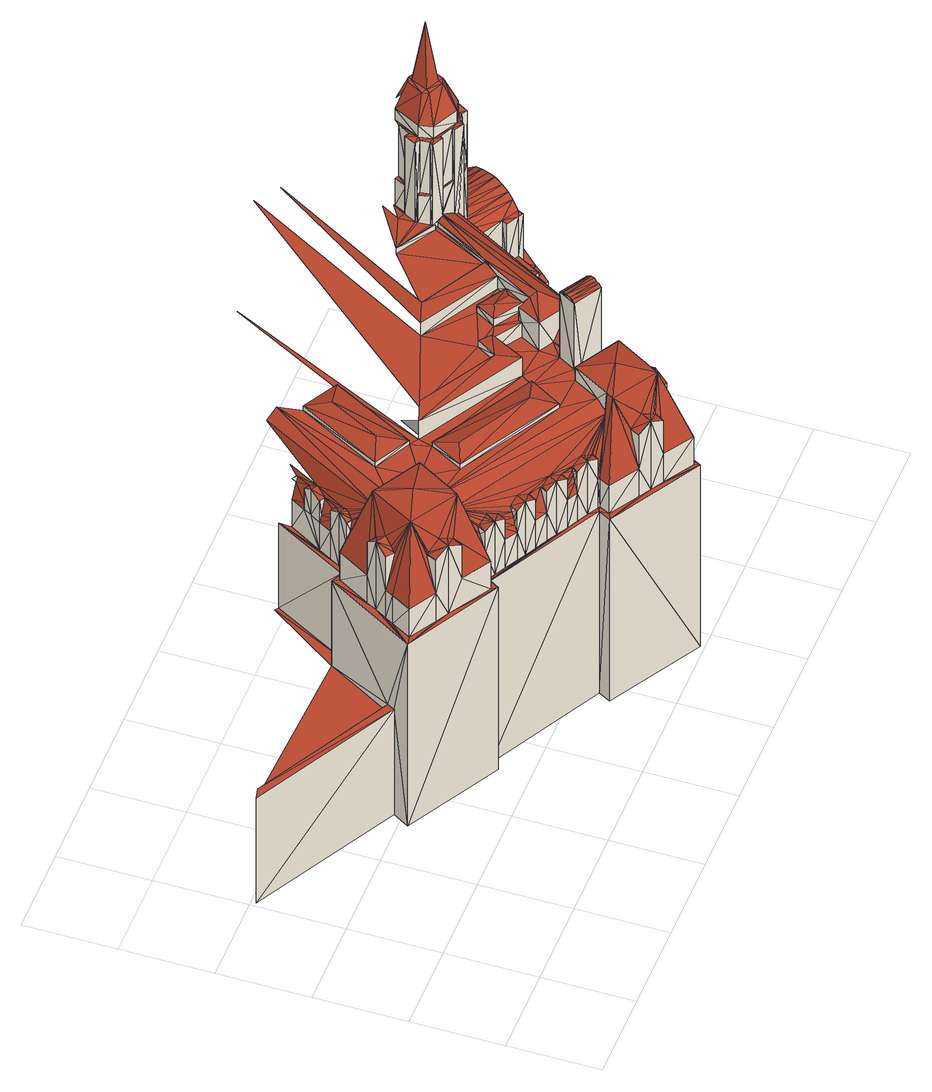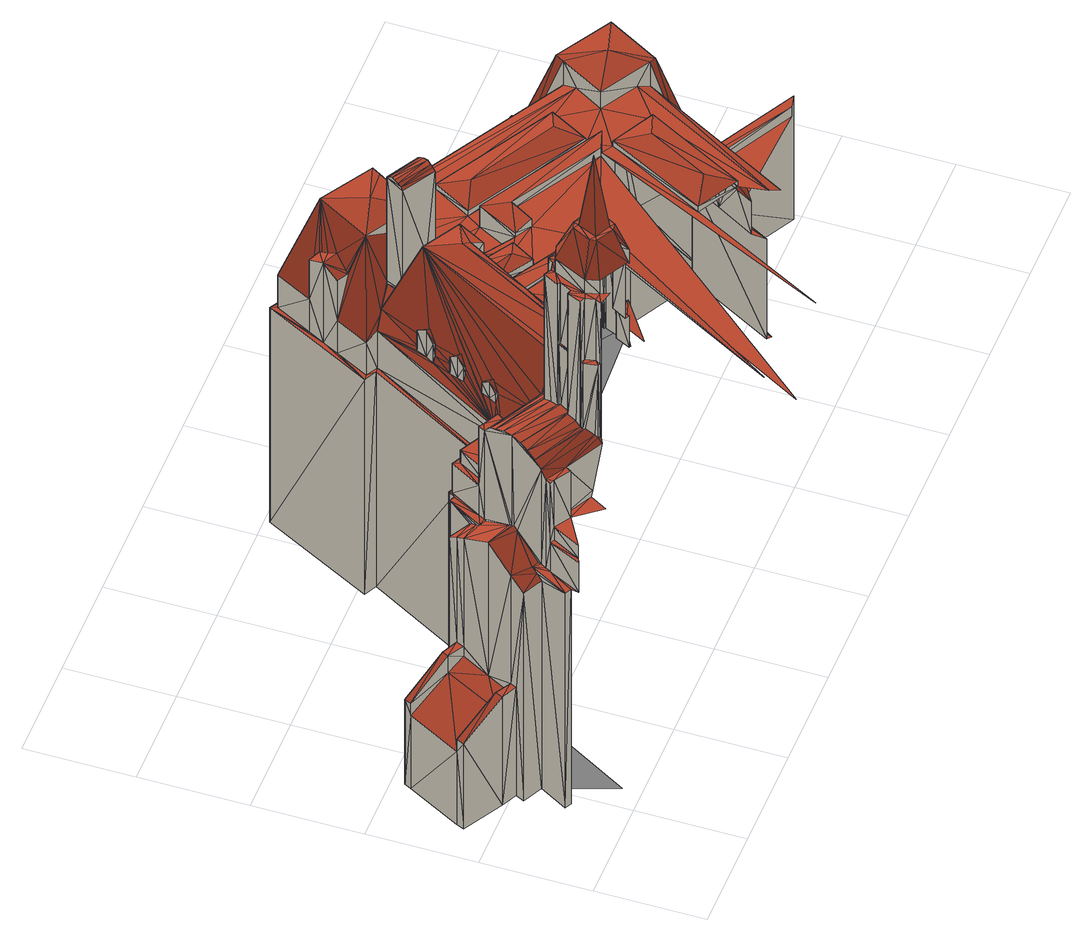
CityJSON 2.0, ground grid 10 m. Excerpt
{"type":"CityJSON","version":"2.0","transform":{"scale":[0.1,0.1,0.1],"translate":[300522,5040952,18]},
"CityObjects":{
"building1":{"type":"Building","geometry":[{"type":"MultiSurface","lod":"2","boundaries":[[[0,1,2]],[[0,3,1]],[[4,5,3]],[[0,2,6]],[[7,3,0]],[[7,4,3]],[[8,5,4]],[[0,9,10]],[[0,6,9]],[[11,10,12]],[[7,0,10]],[[13,12,10]],[[11,12,14]],[[15,14,12]],[[16,10,11]],[[17,11,14]],[[15,12,13]],[[18,13,10]],[[19,17,14]],[[20,10,16]],[[21,10,9]],[[19,14,15]],[[16,11,17]],[[22,16,17]],[[19,22,17]],[[23,9,6]],[[24,15,25]],[[26,7,10]],[[27,25,15]],[[18,15,13]],[[28,29,22]],[[30,24,25]],[[24,19,15]],[[31,22,29]],[[20,16,22]],[[27,30,25]],[[19,28,22]],[[27,15,18]],[[30,19,24]],[[28,31,29]],[[32,19,30]],[[21,18,10]],[[19,33,28]],[[27,32,30]],[[31,20,22]],[[8,4,7]],[[26,10,20]],[[34,33,19]],[[34,28,33]],[[34,31,28]],[[35,19,32]],[[35,32,27]],[[36,27,18]],[[37,34,19]],[[38,20,31]],[[37,31,34]],[[39,27,36]],[[40,38,31]],[[38,41,20]],[[42,35,27]],[[43,27,39]],[[44,40,31]],[[21,9,45]],[[44,31,37]],[[43,42,27]],[[46,38,40]],[[23,45,9]],[[43,39,36]],[[47,19,35]],[[48,37,19]],[[44,46,40]],[[49,36,18]],[[26,20,41]],[[26,8,7]],[[47,35,42]],[[50,41,38]],[[48,38,46]],[[51,43,36]],[[48,44,37]],[[47,52,19]],[[52,48,19]],[[47,42,43]],[[48,46,44]],[[21,49,18]],[[51,36,49]],[[48,53,38]],[[50,26,41]],[[51,47,43]],[[53,50,38]],[[52,54,48]],[[55,51,49]],[[56,52,47]],[[57,47,51]],[[58,49,21]],[[23,21,45]],[[57,56,47]],[[57,51,55]],[[58,55,49]],[[58,21,23]],[[59,53,48]],[[60,8,26]],[[54,59,48]],[[60,26,50]],[[59,50,53]],[[57,61,56]],[[54,62,59]],[[63,61,57]],[[64,62,54]],[[63,57,55]],[[58,65,55]],[[63,55,65]],[[60,66,8]],[[59,67,50]],[[67,60,50]],[[68,61,63]],[[69,59,62]],[[70,56,61]],[[68,63,71]],[[72,65,58]],[[73,69,62]],[[74,71,63]],[[72,63,65]],[[75,61,68]],[[76,67,59]],[[76,60,67]],[[75,68,71]],[[77,61,75]],[[69,76,59]],[[78,73,62]],[[77,75,71]],[[79,78,62]],[[80,54,52]],[[74,77,71]],[[81,61,77]],[[74,63,72]],[[73,82,69]],[[80,52,56]],[[83,79,62]],[[84,60,76]],[[78,82,73]],[[85,69,82]],[[84,76,69]],[[86,61,81]],[[79,82,78]],[[87,83,62]],[[88,72,58]],[[79,85,82]],[[74,81,77]],[[89,61,86]],[[85,84,69]],[[90,87,62]],[[80,64,54]],[[91,61,89]],[[86,81,74]],[[92,74,72]],[[80,56,70]],[[83,85,79]],[[93,61,91]],[[89,86,74]],[[87,85,83]],[[91,89,74]],[[94,74,92]],[[92,72,88]],[[95,88,58]],[[96,84,85]],[[90,85,87]],[[93,91,74]],[[93,74,94]],[[96,97,84]],[[98,96,85]],[[99,61,93]],[[100,94,92]],[[101,85,90]],[[102,8,66]],[[101,98,85]],[[103,90,62]],[[104,94,100]],[[105,95,58]],[[106,92,88]],[[107,94,104]],[[80,108,64]],[[109,61,99]],[[110,96,98]],[[93,94,107]],[[106,100,92]],[[80,70,108]],[[111,110,98]],[[112,66,60]],[[101,111,98]],[[106,88,95]],[[113,104,100]],[[114,97,96]],[[115,61,109]],[[108,116,64]],[[117,96,110]],[[118,105,58]],[[119,107,104]],[[113,100,106]],[[120,108,70]],[[121,60,84]],[[122,101,90]],[[99,93,107]],[[123,110,111]],[[119,104,113]],[[113,106,124]],[[117,114,96]],[[125,111,101]],[[99,107,119]],[[119,113,124]],[[123,117,110]],[[126,124,106]],[[105,106,95]],[[127,58,23]],[[99,119,124]],[[109,99,124]],[[125,123,111]],[[128,118,58]],[[126,106,105]],[[126,109,124]],[[123,129,117]],[[121,84,97]],[[122,125,101]],[[103,122,90]],[[125,129,123]],[[130,117,129]],[[130,114,117]],[[122,129,125]],[[131,61,115]],[[132,129,122]],[[115,109,126]],[[133,126,105]],[[134,62,64]],[[132,130,129]],[[135,128,58]],[[121,97,114]],[[136,114,130]],[[137,126,133]],[[133,105,118]],[[103,132,122]],[[138,115,126]],[[138,126,137]],[[139,130,132]],[[112,102,66]],[[140,135,58]],[[141,70,61]],[[142,137,133]],[[121,112,60]],[[139,136,130]],[[143,132,103]],[[144,137,142]],[[145,108,120]],[[146,116,108]],[[147,114,136]],[[148,133,118]],[[143,139,132]],[[148,142,133]],[[144,138,137]],[[149,136,139]],[[150,103,62]],[[143,149,139]],[[151,140,58]],[[152,153,116]],[[145,120,154]],[[148,118,128]],[[155,144,142]],[[156,136,149]],[[121,114,147]],[[134,64,116]],[[155,142,148]],[[157,138,144]],[[131,115,138]],[[158,143,103]],[[159,149,143]],[[155,148,160]],[[161,151,58]],[[156,147,136]],[[145,146,108]],[[162,160,148]],[[135,148,128]],[[157,144,155]],[[159,156,149]],[[163,120,70]],[[164,165,154]],[[157,155,160]],[[162,157,160]],[[152,166,153]],[[162,148,135]],[[167,159,143]],[[165,145,154]],[[131,138,157]],[[158,167,143]],[[152,116,146]],[[127,161,58]],[[168,158,103]],[[127,23,169]],[[167,170,159]],[[158,170,167]],[[171,116,153]],[[131,157,162]],[[141,61,131]],[[172,162,135]],[[173,162,172]],[[172,135,140]],[[174,154,120]],[[175,131,162]],[[175,162,173]],[[134,150,62]],[[176,173,172]],[[177,146,145]],[[178,153,166]],[[179,173,176]],[[180,172,140]],[[181,173,179]],[[181,175,173]],[[182,176,172]],[[183,164,154]],[[184,179,176]],[[180,140,151]],[[185,131,175]],[[182,172,180]],[[186,181,179]],[[184,176,182]],[[187,175,181]],[[182,180,188]],[[186,179,184]],[[189,23,6]],[[184,182,188]],[[190,166,152]],[[187,181,186]],[[185,175,187]],[[186,184,188]],[[191,188,180]],[[161,180,151]],[[187,186,188]],[[192,131,185]],[[185,187,188]],[[191,185,188]],[[183,165,164]],[[191,180,161]],[[178,171,153]],[[169,193,194]],[[171,134,116]],[[195,127,194]],[[196,163,70]],[[127,169,194]],[[192,185,191]],[[196,70,141]],[[197,191,161]],[[198,152,146]],[[199,161,127]],[[200,195,201]],[[202,192,191]],[[200,127,195]],[[203,191,197]],[[197,161,199]],[[204,146,177]],[[190,178,166]],[[205,202,191]],[[174,120,163]],[[174,183,154]],[[206,195,194]],[[207,200,201]],[[208,145,165]],[[209,191,203]],[[200,199,127]],[[210,205,191]],[[141,131,192]],[[209,210,191]],[[200,197,199]],[[211,201,195]],[[207,197,200]],[[212,203,197]],[[209,203,212]],[[213,177,145]],[[214,207,201]],[[213,215,177]],[[198,190,152]],[[211,195,206]],[[141,192,202]],[[216,206,194]],[[141,197,207]],[[141,202,205]],[[217,194,193]],[[211,214,201]],[[141,212,197]],[[141,205,210]],[[141,209,212]],[[141,210,209]],[[217,193,169]],[[218,219,215]],[[220,165,183]],[[221,207,214]],[[198,146,204]],[[222,211,223]],[[224,223,211]],[[216,211,206]],[[221,141,207]],[[222,214,211]],[[198,178,190]],[[225,222,223]],[[226,227,219]],[[225,223,224]],[[224,211,216]],[[228,214,222]],[[229,216,194]],[[225,228,222]],[[220,208,165]],[[230,214,228]],[[230,228,225]],[[231,225,224]],[[232,224,216]],[[213,145,208]],[[198,204,171]],[[230,225,231]],[[196,141,221]],[[232,216,233]],[[234,224,232]],[[235,231,224]],[[220,174,163]],[[220,183,174]],[[229,194,217]],[[236,224,234]],[[237,218,215]],[[237,215,213]],[[236,235,224]],[[235,230,231]],[[238,221,214]],[[189,169,23]],[[239,214,230]],[[236,234,232]],[[229,233,216]],[[240,163,196]],[[236,241,235]],[[242,196,221]],[[218,226,219]],[[243,232,233]],[[220,163,208]],[[239,230,235]],[[239,236,232]],[[240,208,163]],[[239,235,241]],[[239,238,214]],[[239,241,236]],[[244,227,226]],[[238,242,221]],[[243,239,232]],[[245,204,177]],[[243,233,246]],[[229,246,233]],[[242,240,196]],[[244,247,227]],[[248,217,169]],[[249,208,240]],[[250,240,242]],[[251,239,243]],[[251,243,246]],[[252,246,229]],[[253,213,208]],[[244,226,218]],[[254,239,255]],[[250,249,240]],[[256,239,254]],[[257,238,239]],[[251,255,239]],[[257,242,238]],[[253,208,249]],[[258,218,237]],[[259,239,256]],[[260,237,213]],[[261,244,218]],[[254,255,262]],[[251,246,252]],[[263,249,250]],[[257,250,242]],[[256,254,262]],[[263,264,249]],[[265,264,266]],[[267,262,255]],[[258,261,218]],[[268,252,229]],[[257,239,259]],[[269,249,264]],[[267,255,251]],[[270,264,265]],[[271,265,272]],[[273,256,262]],[[258,237,260]],[[260,213,274]],[[275,263,250]],[[276,266,264]],[[277,213,253]],[[269,264,270]],[[278,229,217]],[[270,265,271]],[[273,262,267]],[[258,244,261]],[[276,264,263]],[[269,253,249]],[[277,274,213]],[[279,265,266]],[[273,259,256]],[[273,267,251]],[[268,251,252]],[[280,272,265]],[[275,250,281]],[[258,260,244]],[[282,281,250]],[[257,282,250]],[[273,251,268]],[[282,263,275]],[[283,253,269]],[[279,266,276]],[[284,271,272]],[[273,285,259]],[[276,263,282]],[[285,257,259]],[[286,244,260]],[[280,265,279]],[[287,270,271]],[[287,269,270]],[[273,288,285]],[[289,272,280]],[[278,268,229]],[[288,257,285]],[[282,275,281]],[[290,257,288]],[[291,282,292]],[[293,253,283]],[[284,272,289]],[[293,277,253]],[[294,273,268]],[[295,283,269]],[[296,247,244]],[[297,288,273]],[[280,279,276]],[[298,260,274]],[[294,257,290]],[[297,290,288]],[[287,271,284]],[[299,274,277]],[[293,300,277]],[[301,282,257]],[[302,276,282]],[[301,292,282]],[[302,282,291]],[[297,273,294]],[[294,268,303]],[[304,291,292]],[[287,280,276]],[[298,277,300]],[[297,294,290]],[[295,269,287]],[[296,244,286]],[[284,289,280]],[[298,286,260]],[[305,293,283]],[[302,305,283]],[[306,217,248]],[[295,287,276]],[[295,302,283]],[[287,284,280]],[[304,307,291]],[[302,291,307]],[[298,274,299]],[[295,276,302]],[[304,292,301]],[[298,299,277]],[[278,217,306]],[[308,298,300]],[[309,300,293]],[[310,257,294]],[[302,293,305]],[[304,302,307]],[[278,303,268]],[[310,301,257]],[[189,248,169]],[[311,286,298]],[[312,308,300]],[[313,286,314]],[[310,294,303]],[[315,316,247]],[[317,304,301]],[[309,293,302]],[[318,314,286]],[[309,302,304]],[[308,311,298]],[[309,319,300]],[[319,312,300]],[[320,227,247]],[[318,286,311]],[[321,313,314]],[[313,296,286]],[[322,311,308]],[[310,317,301]],[[323,321,314]],[[310,303,324]],[[315,325,316]],[[312,322,308]],[[278,324,303]],[[310,326,317]],[[323,314,318]],[[318,311,322]],[[324,327,326]],[[328,247,296]],[[310,324,326]],[[329,304,317]],[[323,322,312]],[[306,248,327]],[[323,318,322]],[[330,309,304]],[[278,327,324]],[[331,321,323]],[[278,306,327]],[[332,313,321]],[[332,296,313]],[[333,334,325]],[[332,323,312]],[[315,247,328]],[[332,321,331]],[[330,304,329]],[[335,329,317]],[[332,331,323]],[[332,336,296]],[[337,312,319]],[[338,335,317]],[[315,332,312]],[[328,296,336]],[[339,338,317]],[[340,341,329]],[[342,325,315]],[[340,329,335]],[[330,329,341]],[[343,341,340]],[[337,315,312]],[[338,340,335]],[[344,330,341]],[[328,336,332]],[[342,333,325]],[[343,344,341]],[[345,309,330]],[[343,340,338]],[[346,317,326]],[[315,328,332]],[[347,326,327]],[[333,348,334]],[[349,316,325]],[[350,330,344]],[[347,327,248]],[[350,344,343]],[[351,343,338]],[[350,352,330]],[[353,319,309]],[[351,350,343]],[[351,338,339]],[[351,352,350]],[[339,354,352]],[[351,339,352]],[[349,325,334]],[[355,330,352]],[[337,342,315]],[[356,352,354]],[[357,339,317]],[[345,330,355]],[[356,355,352]],[[358,337,319]],[[357,309,345]],[[359,360,355]],[[359,355,356]],[[361,362,309]],[[345,355,360]],[[363,309,362]],[[364,360,359]],[[365,359,356]],[[366,345,360]],[[364,366,360]],[[364,359,365]],[[357,354,339]],[[367,345,366]],[[357,361,309]],[[367,366,364]],[[368,364,365]],[[367,369,345]],[[368,367,364]],[[368,365,370]],[[371,342,337]],[[372,333,342]],[[357,356,354]],[[373,326,347]],[[368,369,367]],[[368,370,369]],[[347,248,189]],[[357,317,346]],[[346,326,373]],[[374,348,333]],[[375,309,363]],[[376,358,319]],[[374,377,348]],[[353,376,319]],[[357,365,356]],[[378,353,309]],[[357,345,369]],[[357,370,365]],[[379,378,309]],[[357,369,370]],[[372,374,333]],[[380,379,309]],[[371,372,342]],[[381,382,362]],[[381,362,361]],[[383,377,374]],[[383,384,377]],[[384,385,377]],[[375,380,309]],[[385,386,377]],[[363,362,382]],[[386,387,377]],[[358,371,337]],[[387,388,377]],[[389,382,381]],[[390,363,382]],[[391,381,361]],[[389,390,382]],[[389,381,391]],[[392,363,390]],[[393,377,388]],[[392,390,389]],[[392,394,363]],[[357,391,361]],[[395,389,391]],[[395,392,389]],[[395,391,396]],[[397,386,385]],[[398,383,374]],[[398,384,383]],[[397,399,386]],[[400,397,385]],[[400,384,401]],[[402,385,384]],[[398,374,403]],[[395,394,392]],[[400,402,384]],[[400,385,402]],[[404,386,399]],[[404,387,386]],[[395,396,394]],[[405,404,399]],[[406,399,397]],[[407,387,404]],[[406,397,400]],[[405,408,387]],[[409,400,401]],[[372,403,374]],[[357,396,391]],[[405,407,404]],[[405,387,407]],[[372,398,403]],[[410,405,399]],[[409,406,400]],[[411,408,405]],[[358,401,384]],[[371,398,372]],[[406,410,399]],[[358,384,398]],[[411,405,410]],[[409,410,406]],[[412,409,401]],[[413,394,396]],[[414,387,408]],[[409,411,410]],[[358,398,371]],[[414,388,387]],[[415,408,411]],[[412,411,409]],[[416,412,401]],[[416,401,358]],[[413,396,357]],[[415,417,408]],[[417,414,408]],[[412,415,411]],[[375,363,394]],[[418,419,412]],[[420,357,346]],[[412,419,415]],[[421,416,358]],[[422,412,416]],[[421,358,376]],[[423,413,357]],[[423,357,420]],[[422,416,421]],[[424,414,417]],[[424,425,414]],[[426,417,415]],[[422,421,427]],[[428,388,414]],[[426,424,417]],[[429,419,418]],[[430,347,189]],[[426,431,424]],[[375,394,413]],[[432,421,376]],[[432,376,353]],[[433,412,422]],[[432,427,421]],[[434,414,425]],[[434,425,424]],[[433,422,427]],[[435,373,347]],[[436,418,412]],[[437,426,415]],[[438,415,419]],[[439,424,431]],[[429,440,419]],[[441,353,378]],[[437,431,426]],[[432,353,441]],[[434,428,414]],[[442,427,432]],[[443,434,424]],[[444,346,373]],[[433,427,442]],[[439,443,424]],[[445,420,346]],[[438,419,440]],[[432,378,446]],[[436,412,433]],[[432,441,378]],[[447,429,418]],[[448,413,423]],[[437,439,431]],[[430,189,449]],[[433,432,446]],[[445,423,420]],[[450,437,415]],[[433,442,432]],[[451,440,429]],[[452,446,378]],[[453,449,189]],[[435,347,430]],[[454,418,436]],[[452,433,446]],[[452,378,379]],[[438,450,415]],[[454,447,418]],[[455,375,413]],[[380,456,379]],[[452,379,456]],[[447,451,429]],[[436,433,452]],[[457,440,451]],[[458,373,435]],[[459,452,456]],[[460,456,380]],[[461,438,440]],[[459,456,462]],[[460,462,456]],[[463,459,462]],[[464,452,459]],[[463,462,460]],[[444,445,346]],[[444,373,458]],[[465,460,380]],[[464,436,452]],[[466,459,463]],[[457,461,440]],[[453,430,449]],[[464,459,466]],[[448,423,445]],[[465,463,460]],[[467,451,447]],[[468,455,413]],[[435,430,453]],[[467,469,451]],[[469,457,451]],[[468,413,448]],[[470,466,463]],[[471,447,454]],[[472,454,436]],[[473,464,466]],[[474,453,189]],[[472,436,464]],[[475,463,465]],[[476,435,453]],[[471,467,447]],[[477,380,375]],[[478,461,457]],[[479,470,463]],[[480,471,454]],[[473,466,470]],[[477,465,380]],[[479,463,475]],[[476,453,481]],[[476,458,435]],[[472,464,473]],[[480,454,472]],[[482,375,455]],[[483,469,467]],[[484,481,453]],[[483,457,469]],[[483,478,457]],[[485,473,470]],[[485,470,479]],[[486,476,481]],[[486,458,476]],[[487,467,471]],[[488,479,475]],[[489,472,473]],[[490,479,488]],[[489,473,485]],[[485,479,490]],[[491,490,488]],[[486,481,484]],[[491,485,490]],[[489,485,491]],[[492,493,478]],[[487,483,467]],[[477,375,482]],[[482,455,468]],[[492,478,483]],[[494,489,491]],[[495,448,445]],[[496,486,484]],[[497,472,489]],[[496,484,498]],[[499,445,444]],[[499,444,458]],[[474,484,453]],[[500,471,480]],[[501,475,465]],[[502,480,472]],[[503,468,448]],[[504,458,486]],[[487,492,483]],[[505,489,494]],[[497,506,472]],[[477,468,507]],[[500,487,471]],[[497,489,505]],[[477,482,468]],[[504,486,496]],[[508,507,468]],[[509,493,492]],[[502,472,506]],[[503,448,495]],[[501,465,477]],[[510,511,506]],[[474,498,484]],[[497,510,506]],[[512,488,475]],[[508,477,507]],[[499,495,445]],[[513,510,514]],[[505,514,510]],[[515,496,498]],[[505,513,514]],[[497,505,510]],[[512,491,488]],[[500,492,487]],[[516,506,511]],[[499,458,504]],[[517,511,510]],[[508,468,503]],[[500,480,502]],[[518,510,513]],[[512,494,491]],[[516,511,517]],[[516,502,506]],[[518,517,510]],[[500,509,492]],[[518,513,519]],[[515,498,474]],[[520,477,508]],[[521,508,503]],[[499,503,495]],[[522,496,515]],[[518,516,517]],[[521,503,499]],[[523,504,496]],[[518,519,524]],[[525,496,522]],[[526,516,518]],[[526,502,516]],[[527,524,519]],[[527,518,524]],[[528,505,494]],[[520,508,521]],[[500,502,529]],[[526,518,527]],[[500,529,509]],[[512,475,501]],[[520,521,499]],[[530,499,504]],[[501,477,520]],[[523,496,525]],[[531,474,189]],[[532,502,526]],[[533,529,502]],[[520,499,530]],[[534,513,505]],[[535,526,527]],[[536,537,529]],[[532,533,502]],[[523,530,504]],[[535,527,538]],[[535,532,526]],[[534,519,513]],[[536,529,533]],[[532,539,533]],[[539,540,533]],[[541,539,532]],[[523,542,530]],[[528,494,512]],[[543,515,474]],[[544,540,539]],[[543,522,515]],[[545,533,540]],[[535,541,532]],[[544,539,541]],[[535,538,546]],[[546,547,541]],[[544,541,547]],[[535,546,541]],[[546,548,547]],[[536,533,545]],[[544,547,548]],[[544,549,540]],[[549,545,540]],[[550,545,551]],[[544,548,549]],[[548,552,549]],[[553,527,519]],[[536,545,550]],[[549,551,545]],[[554,550,551]],[[555,520,530]],[[552,556,549]],[[549,554,551]],[[557,525,522]],[[555,530,542]],[[556,554,549]],[[558,550,554]],[[543,474,559]],[[534,505,528]],[[534,501,520]],[[555,542,523]],[[560,559,474]],[[528,512,501]],[[557,522,543]],[[561,523,525]],[[562,538,527]],[[562,546,538]],[[563,520,555]],[[534,528,501]],[[534,520,563]],[[564,543,559]],[[553,519,534]],[[561,525,557]],[[531,189,565]],[[557,543,564]],[[564,559,560]],[[561,555,523]],[[566,554,556]],[[567,548,546]],[[567,552,548]],[[566,558,554]],[[568,556,552]],[[562,527,553]],[[569,557,564]],[[566,570,558]],[[561,557,569]],[[571,564,560]],[[572,534,563]],[[573,574,570]],[[531,560,474]],[[575,569,564]],[[571,560,576]],[[575,577,569]],[[567,546,562]],[[575,564,571]],[[578,563,555]],[[579,580,574]],[[578,555,561]],[[566,573,570]],[[568,566,556]],[[578,572,563]],[[581,561,569]],[[581,569,577]],[[575,582,577]],[[568,534,572]],[[568,552,567]],[[579,574,573]],[[578,583,572]],[[568,572,583]],[[568,553,534]],[[581,577,582]],[[578,561,581]],[[568,562,553]],[[584,573,566]],[[585,576,560]],[[584,579,573]],[[586,583,587]],[[588,571,576]],[[568,583,586]],[[589,587,583]],[[568,567,562]],[[590,575,571]],[[591,584,566]],[[590,582,575]],[[591,579,584]],[[592,583,578]],[[593,566,568]],[[593,591,566]],[[592,589,583]],[[589,586,587]],[[591,594,579]],[[585,560,531]],[[593,568,586]],[[588,576,595]],[[589,596,586]],[[593,586,596]],[[592,578,581]],[[597,581,582]],[[598,595,576]],[[590,571,588]],[[599,596,589]],[[600,593,596]],[[601,591,593]],[[601,594,591]],[[600,602,594]],[[590,603,582]],[[601,593,600]],[[600,596,599]],[[601,600,594]],[[604,579,594]],[[592,605,589]],[[592,581,606]],[[606,581,607]],[[608,576,585]],[[609,594,602]],[[609,602,600]],[[597,607,581]],[[603,588,595]],[[610,589,605]],[[610,599,589]],[[590,588,603]],[[603,595,598]],[[611,612,605]],[[613,600,599]],[[611,531,612]],[[611,605,592]],[[610,605,612]],[[614,598,576]],[[604,594,609]],[[615,612,531]],[[616,606,607]],[[617,582,603]],[[611,592,606]],[[618,585,531]],[[611,606,619]],[[620,609,600]],[[611,618,531]],[[613,599,621]],[[618,619,585]],[[610,621,599]],[[622,619,606]],[[620,600,613]],[[617,597,582]],[[616,607,597]],[[614,576,608]],[[615,531,623]],[[608,585,619]],[[611,619,618]],[[622,606,616]],[[610,612,615]],[[622,608,619]],[[615,623,621]],[[617,603,598]],[[610,615,621]],[[624,616,597]],[[625,622,616]],[[625,608,622]],[[617,598,614]],[[624,597,617]],[[625,616,624]],[[626,614,608]],[[625,626,608]],[[626,617,614]],[[625,624,617]],[[625,617,626]]],"semantics":{"surfaces":[{"type":"WallSurface"},{"type":"RoofSurface"},{"type":"GroundSurface"}],"values":[0,1,0,0,1,0,1,0,0,1,0,1,0,0,1,0,0,1,1,1,0,1,0,0,1,2,0,0,0,0,0,1,1,0,0,1,1,0,1,1,1,1,1,1,0,0,1,1,0,1,1,1,0,1,0,1,0,0,0,1,1,1,0,1,1,0,2,0,1,1,0,0,1,0,1,0,1,1,1,1,1,1,1,1,0,1,1,1,0,1,0,1,1,1,0,1,0,1,0,1,0,1,1,0,0,0,1,0,0,1,0,0,0,1,1,1,0,0,1,1,0,0,1,0,1,0,1,0,1,1,1,1,1,1,0,0,1,1,1,0,0,0,1,0,1,1,1,1,1,0,1,0,1,1,0,0,1,1,1,1,1,0,0,1,0,1,1,1,0,0,1,0,1,1,1,1,0,1,0,0,0,1,0,0,1,0,0,0,0,0,1,0,1,1,1,1,1,1,1,1,1,1,1,1,0,0,1,1,0,1,0,0,0,0,0,1,1,0,1,0,1,1,1,0,0,0,1,1,1,1,0,1,0,1,1,0,0,0,1,1,1,0,1,1,1,0,0,0,1,0,1,1,0,0,1,1,1,0,1,0,1,0,0,0,1,1,1,1,1,1,1,1,1,0,1,0,1,0,0,1,1,1,1,1,1,1,0,1,0,1,1,0,1,1,0,0,1,0,1,1,0,0,0,0,1,1,1,0,1,1,0,0,0,1,1,1,1,0,1,1,1,1,1,0,1,2,0,1,1,1,0,0,0,0,1,1,1,1,0,0,0,1,1,1,0,1,1,0,0,1,0,1,1,0,0,1,1,1,0,1,1,0,0,1,1,1,1,1,0,0,0,0,0,1,1,0,1,0,1,1,1,1,0,1,1,1,1,1,2,1,1,1,0,0,0,0,0,1,1,1,0,0,0,1,1,1,0,1,1,0,0,1,0,0,0,0,0,1,0,1,0,1,1,0,1,1,1,2,1,0,1,1,0,0,0,0,0,1,1,1,1,1,1,1,1,1,1,0,1,0,1,2,1,0,1,0,1,1,0,1,1,1,1,1,1,1,1,1,0,0,0,0,1,0,0,0,0,0,1,1,1,0,0,0,0,1,0,0,1,1,1,0,0,0,1,0,0,0,1,1,1,0,0,1,0,0,1,1,0,0,0,1,1,1,0,1,1,1,1,1,1,1,1,1,0,1,0,1,1,1,0,0,1,1,0,0,1,1,1,1,0,1,0,1,0,0,0,0,0,0,0,1,1,0,1,1,0,2,0,0,0,1,0,0,0,0,0,0,0,0,1,1,1,1,1,2,1,1,0,0,0,0,1,0,1,0,1,1,1,1,1,0,0,1,1,0,1,0,1,0,0,1,1,1,0,1,0,0,0,1,1,1,0,1,0,0,0,0,1,1,1,1,0,1,1,0,1,1,0,1,0,0,1,0,0,0,0,0,1,1,0,0,0,1,1,1,0,0,1,0,0,1,1,0,0,0,0,0,1,0,1,1,1,1,1,1,0,0,1,0,1,1,0,0,1,0,1,0,1,1,0,0,1,0,0,0,1,1,0,0,0,0,0,1,1,1,0,1,1,1,1,1,1,1,1,1,0,0,0,0,1,1,1,1,0,1,1,1,1,0,0,1,0,0,1,1,0,1,0,1,0,0,0,1,0,0,0,1,0,0,0,0,0,1,0,0,1,1,1,0,0,1,1,0,0,0,1,0,0,0,0,1,0,0,0,1,1,0,0,0,1,1,1,1,0,1,1,0,1,1,0,0,0,0,1,0,1,0,0,0,0,1,0,1,0,1,0,0,1,0,0,1,1,1,0,0,1,0,1,0,1,1,1,0,0,1,1,0,0,0,1,1,1,0,1,0,1,0,0,0,0,0,1,0,1,0,2,1,0,1,0,0,1,1,1,0,1,1,1,1,0,1,1,0,1,0,0,0,1,0,1,1,1,1,0,0,0,0,1,1,0,1,1,1,1,1,0,0,2,1,0,0,1,0,1,1,1,0,1,0,0,1,1,0,0,1,2,1,1,0,1,0,1,1,0,1,0,0,0,1,0,0,0,1,1,0,1,1,0,0,0,1,0,1,0,2,1,1,0,1,1,1,0,1,0,1,0,0,1,0,1,1,0,1,0,2,0,1,1,1,0,0,0,1,0,1,1,0,0,1,0,0,0,1,0,1,1,1,0,0,1,0,0,0,0,0,1,0,0,0,1,1,0,1,1,0,0,0,1,0,0,1,0,2,1,1,0,1,0,1,1,1,0,1,1,1,0,0,0,1,1,0,1,1,0,0,1,0,0,0,0,1,0,0,1,1,0,0,0,1,0,0,1,0,0,0,1,0,0,1,0,1,0,1,2,0,1,1,1,1,0,0,0,0,1,1,2,0,0,1,1,1,1,1,1,1,0,0,0,0,0,0,2,1,0,0,1,1,1,1,1,0,1,1,0,0,0,0,1,1,1,0,0,1,0,0,0,2,0,0,0,0,1,0,1,1,0,0,1,1,1,1,1,0,2,0,0,1,0,0,1,2,1,1,0,1,0,0,0,0,0,0,1,1,0,0,2,0,1,1,0,0,1,0,0,1,0,0,1,0,2,0,0,0,1,0,2,0,1,0,1,0,1,1,0,1,0,2,2,0,0,1,0,0,0,0,0,0,1,0,0,0,1,2,0,0,0,0]}}]}
},
"vertices":[
[165,209,147],[5,295,147],[5,295,3],[18,298,147],[170,217,136],[18,298,136],[165,209,3],[170,217,147],[212,290,136],[154,191,3],[154,191,253],[176,214,253],[164,193,253],[193,176,253],[164,193,291],[193,176,291],[181,223,253],[176,214,291],[207,168,253],[194,202,380],[189,236,253],[257,134,253],[181,223,291],[263,144,3],[198,187,336],[193,176,337],[212,290,253],[207,168,346],[190,217,336],[181,223,337],[198,186,337],[189,236,346],[200,186,338],[191,219,337],[194,222,340],[214,180,346],[221,159,291],[200,230,346],[195,247,291],[221,159,337],[195,247,337],[195,247,253],[222,174,341],[227,170,337],[204,241,337],[257,134,3],[203,242,327],[245,172,380],[222,251,380],[253,140,253],[216,283,253],[253,140,291],[232,213,387],[216,283,291],[227,248,380],[260,150,253],[250,180,380],[260,150,291],[263,144,253],[226,277,291],[225,284,253],[250,180,352],[227,248,352],[262,149,291],[240,241,361],[262,149,253],[225,284,136],[226,277,253],[265,156,312],[228,280,291],[258,194,361],[262,149,320],[273,143,253],[232,278,308],[273,143,326],[267,159,320],[228,280,253],[268,158,321],[234,277,319],[235,277,320],[274,221,380],[273,156,323],[228,280,320],[237,280,323],[234,290,253],[234,290,326],[276,155,325],[240,283,325],[285,137,253],[279,154,326],[241,286,326],[280,154,326],[285,137,291],[290,146,320],[285,137,320],[299,129,253],[240,301,291],[240,301,253],[240,301,320],[303,136,313],[288,141,304],[246,297,320],[266,368,136],[262,322,326],[289,143,311],[308,124,253],[299,129,291],[290,145,317],[274,221,361],[304,138,320],[243,299,306],[245,298,313],[270,365,136],[300,132,299],[248,315,253],[314,135,326],[272,266,361],[248,315,291],[320,118,253],[302,134,307],[297,187,361],[270,365,253],[255,312,320],[250,314,300],[299,129,320],[254,312,320],[308,124,326],[389,76,253],[334,111,253],[248,315,320],[255,326,291],[350,114,326],[255,326,326],[320,118,291],[318,384,361],[345,105,253],[260,335,291],[320,118,320],[325,127,320],[260,335,320],[357,98,253],[425,81,352],[322,121,300],[266,332,320],[325,126,320],[317,223,361],[312,245,361],[269,351,253],[334,111,291],[261,335,299],[306,390,352],[369,92,253],[312,245,367],[272,266,367],[297,187,367],[338,119,320],[269,351,291],[339,118,320],[274,348,320],[273,348,312],[334,111,320],[381,86,253],[345,105,326],[408,124,361],[319,196,374],[317,223,367],[300,275,374],[274,347,320],[281,357,326],[389,76,3],[269,351,320],[322,358,361],[357,98,291],[357,98,320],[408,124,367],[361,106,320],[358,101,301],[322,239,361],[322,358,367],[360,102,308],[369,92,291],[362,106,320],[371,95,303],[400,152,374],[372,97,311],[374,99,321],[372,98,317],[373,99,320],[369,92,320],[591,231,3],[330,331,374],[381,86,326],[386,94,326],[382,63,3],[382,63,253],[389,66,253],[433,94,361],[393,79,291],[361,337,367],[393,79,253],[395,78,253],[389,66,291],[389,92,325],[393,79,320],[361,337,361],[392,89,323],[421,47,253],[395,78,291],[429,160,361],[397,86,320],[396,87,321],[421,47,291],[396,84,312],[438,173,361],[420,73,380],[322,239,386],[434,39,253],[482,5,3],[429,198,390],[345,246,390],[429,160,367],[425,81,380],[426,57,337],[421,47,337],[434,39,346],[434,39,347],[429,198,381],[345,246,381],[427,57,337],[482,5,253],[441,51,347],[441,51,346],[448,31,291],[448,31,253],[448,31,337],[449,45,341],[454,41,337],[438,173,386],[460,85,387],[468,44,380],[449,122,361],[452,42,338],[449,122,380],[480,11,291],[442,220,381],[429,464,361],[480,11,253],[438,278,381],[524,113,3],[463,128,361],[465,112,361],[498,45,291],[498,45,253],[474,147,361],[487,52,337],[486,50,336],[489,58,341],[497,94,380],[458,211,386],[492,67,346],[458,211,381],[442,220,390],[486,50,337],[471,124,361],[463,128,451],[466,134,455],[465,131,454],[498,45,337],[506,60,253],[474,147,451],[472,144,453],[471,142,455],[468,138,456],[506,60,346],[458,211,361],[491,112,331],[493,111,451],[476,169,361],[536,107,253],[495,114,454],[496,117,455],[491,112,329],[493,111,330],[482,142,361],[501,124,455],[501,78,338],[474,215,381],[502,127,453],[503,80,337],[499,120,456],[503,81,337],[494,112,328],[494,112,326],[492,160,361],[514,75,291],[504,129,451],[487,237,381],[514,75,337],[488,191,381],[488,191,361],[476,169,399],[509,112,308],[504,129,334],[514,75,253],[509,112,312],[502,130,331],[536,107,3],[503,128,328],[490,195,399],[511,149,399],[530,106,291],[490,195,381],[500,187,406],[487,237,391],[474,215,391],[524,229,399],[438,278,399],[519,112,296],[505,196,381],[507,182,410],[560,493,381],[490,220,395],[500,187,381],[505,196,391],[530,106,253],[461,285,403],[519,112,253],[524,113,253],[524,229,381],[536,154,307],[539,165,320],[506,211,395],[518,218,391],[534,245,399],[461,285,399],[537,153,304],[518,218,381],[534,245,406],[542,163,304],[547,171,304],[537,153,327],[536,154,327],[534,245,403],[542,163,335],[539,165,335],[558,199,329],[592,240,287],[591,231,253],[520,332,399],[565,467,403],[546,172,327],[547,171,327],[546,172,312],[576,304,410],[547,171,305],[556,190,317],[557,189,308],[592,240,296],[574,303,410],[557,189,327],[556,190,327],[577,224,316],[575,224,325],[577,234,333],[562,197,335],[562,197,310],[558,199,335],[564,205,327],[565,204,327],[564,205,321],[565,204,311],[568,306,406],[568,306,399],[592,240,253],[563,307,399],[604,282,338],[575,304,410],[520,332,406],[589,296,401],[593,293,399],[600,284,356],[577,224,327],[575,224,327],[563,307,406],[562,309,406],[562,311,406],[559,323,408],[559,326,408],[555,342,411],[581,232,335],[577,234,335],[581,232,316],[583,240,327],[566,362,411],[583,240,325],[585,239,327],[585,239,316],[562,311,445],[563,309,406],[559,323,445],[563,310,445],[562,309,516],[563,310,406],[563,309,399],[559,324,408],[560,325,445],[565,313,445],[560,325,408],[559,326,516],[565,313,516],[564,323,445],[564,323,516],[571,312,516],[593,246,302],[565,339,409],[568,326,516],[574,303,516],[565,339,516],[571,312,532],[568,326,532],[594,245,287],[575,304,445],[576,306,516],[594,245,296],[567,338,445],[567,338,408],[570,336,516],[576,306,445],[573,353,409],[582,320,565],[624,215,253],[570,336,445],[590,297,445],[591,299,516],[574,352,408],[627,220,253],[600,297,516],[578,350,516],[583,355,532],[578,350,445],[580,327,565],[590,297,401],[591,299,445],[574,352,445],[636,219,287],[633,225,287],[589,296,516],[599,312,565],[633,225,302],[624,215,3],[583,355,516],[586,324,565],[599,290,516],[627,220,3],[600,297,532],[611,278,302],[599,290,369],[594,342,565],[636,219,253],[600,291,445],[602,291,363],[590,345,565],[600,291,369],[602,291,445],[603,295,516],[605,291,365],[603,295,445],[601,317,565],[634,258,302],[597,329,646],[612,297,445],[606,314,565],[613,301,516],[612,297,516],[658,242,3],[615,292,369],[636,216,253],[638,264,356],[597,346,565],[615,292,445],[613,301,532],[636,216,3],[638,264,302],[609,335,565],[640,222,3],[617,294,445],[640,222,253],[614,331,565],[616,294,370],[618,293,516],[617,294,370],[618,293,370],[613,337,565],[597,359,532],[622,300,374],[648,251,287],[645,220,253],[626,307,516],[645,220,3],[653,248,287],[628,332,532],[660,261,365],[628,332,516],[648,251,302],[653,248,253],[626,307,375],[623,309,516],[634,258,356],[648,251,356],[625,344,532],[624,308,445],[623,309,445],[664,267,370],[625,310,376],[624,308,375],[658,242,245],[629,320,516],[629,320,445],[631,320,445],[630,319,375],[656,254,356],[653,248,356],[659,244,247],[664,253,253],[631,320,375],[662,249,250],[633,319,516],[633,319,375],[668,275,374],[625,344,516],[656,254,253],[701,320,3],[634,334,516],[632,343,516],[673,284,376],[639,332,516],[635,349,516],[621,352,516],[636,327,373],[634,334,445],[632,343,445],[638,332,445],[658,256,253],[678,231,245],[639,334,445],[635,348,445],[639,332,370],[638,332,370],[639,334,369],[637,347,445],[635,349,360],[635,348,361],[638,336,369],[678,293,375],[637,347,361],[672,282,270],[637,344,363],[682,239,251],[638,351,356],[678,231,3],[682,239,3],[685,246,255],[682,301,373],[673,284,271],[682,239,129],[679,383,3],[674,332,356],[687,309,369],[690,316,363],[685,246,129],[648,346,309],[697,232,129],[674,286,273],[674,332,302],[649,345,302],[700,238,129],[697,232,3],[685,246,118],[700,273,273],[677,337,302],[658,361,302],[700,273,118],[700,238,110],[676,290,270],[677,337,356],[716,303,3],[690,316,253],[689,313,253],[734,212,102],[696,310,253],[737,218,102],[692,328,356],[713,297,255],[693,321,356],[692,328,302],[734,212,3],[693,321,253],[727,289,110],[737,218,3],[696,326,253],[696,326,287],[696,326,356],[692,328,287],[737,218,88],[706,354,302],[698,315,249],[713,297,129],[713,297,118],[730,296,3],[706,354,287],[716,346,253],[720,311,245],[701,320,245],[711,356,253],[764,268,3],[716,346,3],[727,289,129],[764,268,88],[720,311,3],[716,303,129],[711,356,287],[710,349,253],[730,296,129],[710,349,3],[764,268,102],[767,275,102],[767,275,3]
]}
